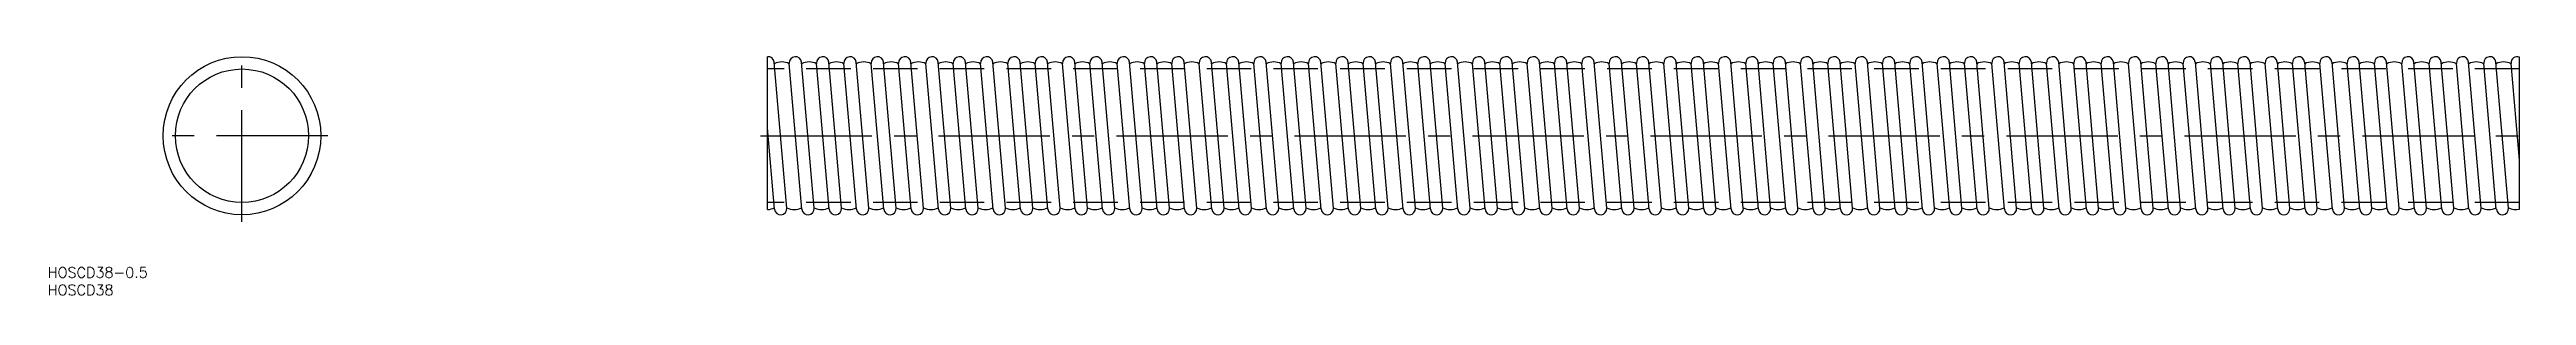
# Model space of a CAD drawing. Extents: x -55 to 652, y -45 to 24.
import ezdxf

# ---------------------------------------------------------------- set-up
doc = ezdxf.new("R2010")
doc.units = 0
doc.linetypes.add('CENTER', pattern=[50.8, 31.75, -6.35, 6.35, -6.35])
doc.linetypes.add('DASHED', pattern=[19.05, 12.7, -6.35])
doc.layers.get('0').update_dxf_attribs({"linetype": 'CONTINUOUS'})
doc.layers.add('CENTER', color=1, linetype='CENTER')
doc.styles.get("Standard").update_dxf_attribs({"font": 'txt.shx', "height": 3, "bigfont": 'bigfont.shx'})

msp = doc.modelspace()

# ---------------------------------------------------------------- linework, layer by layer
at = {"color": 7, "linetype": 'CONTINUOUS'}
for p, q in [((150, -21), (150, 22.49)), ((650, -20.9), (650, 22.38)), ((155.49, -20.6), (151.9, 20.9)), ((159.8, -20.9), (156.21, 20.6)), ((163.29, -20.6), (159.7, 20.9)), ((167.6, -20.9), (164.01, 20.6)), ((171.09, -20.6), (167.5, 20.9)), ((175.4, -20.9), (171.81, 20.6)), ((178.89, -20.6), (175.3, 20.9)), ((183.2, -20.9), (179.61, 20.6)), ((186.69, -20.6), (183.1, 20.9)), ((191, -20.9), (187.41, 20.6)), ((194.49, -20.6), (190.9, 20.9)), ((198.8, -20.9), (195.21, 20.6)), ((202.29, -20.6), (198.7, 20.9)), ((206.6, -20.9), (203.01, 20.6)), ((210.09, -20.6), (206.5, 20.9)), ((214.4, -20.9), (210.81, 20.6)), ((217.89, -20.6), (214.3, 20.9)), ((222.2, -20.9), (218.61, 20.6)), ((225.69, -20.6), (222.1, 20.9)), ((230, -20.9), (226.41, 20.6)), ((233.49, -20.6), (229.9, 20.9)), ((237.8, -20.9), (234.21, 20.6)), ((241.29, -20.6), (237.7, 20.9)), ((245.6, -20.9), (242.01, 20.6)), ((249.09, -20.6), (245.5, 20.9)), ((253.4, -20.9), (249.81, 20.6)), ((256.89, -20.6), (253.3, 20.9)), ((261.2, -20.9), (257.61, 20.6)), ((264.69, -20.6), (261.1, 20.9)), ((269, -20.9), (265.41, 20.6)), ((272.49, -20.6), (268.9, 20.9)), ((276.8, -20.9), (273.21, 20.6)), ((280.29, -20.6), (276.7, 20.9)), ((284.6, -20.9), (281.01, 20.6)), ((288.09, -20.6), (284.5, 20.9)), ((292.4, -20.9), (288.81, 20.6)), ((295.89, -20.6), (292.3, 20.9)), ((300.2, -20.9), (296.61, 20.6)), ((303.69, -20.6), (300.1, 20.9)), ((308, -20.9), (304.41, 20.6)), ((311.49, -20.6), (307.9, 20.9)), ((315.8, -20.9), (312.21, 20.6)), ((319.29, -20.6), (315.7, 20.9)), ((323.6, -20.9), (320.01, 20.6)), ((327.09, -20.6), (323.5, 20.9)), ((331.4, -20.9), (327.81, 20.6)), ((334.89, -20.6), (331.3, 20.9)), ((339.2, -20.9), (335.61, 20.6)), ((342.69, -20.6), (339.1, 20.9)), ((347, -20.9), (343.41, 20.6)), ((350.49, -20.6), (346.9, 20.9)), ((354.8, -20.9), (351.21, 20.6)), ((358.29, -20.6), (354.7, 20.9)), ((362.6, -20.9), (359.01, 20.6)), ((366.09, -20.6), (362.5, 20.9)), ((370.4, -20.9), (366.81, 20.6)), ((373.89, -20.6), (370.3, 20.9)), ((378.2, -20.9), (374.61, 20.6)), ((381.69, -20.6), (378.1, 20.9)), ((386, -20.9), (382.41, 20.6)), ((389.49, -20.6), (385.9, 20.9)), ((393.8, -20.9), (390.21, 20.6)), ((397.29, -20.6), (393.7, 20.9)), ((401.6, -20.9), (398.01, 20.6)), ((405.09, -20.6), (401.5, 20.9)), ((409.4, -20.9), (405.81, 20.6)), ((412.89, -20.6), (409.3, 20.9)), ((417.2, -20.9), (413.61, 20.6)), ((420.69, -20.6), (417.1, 20.9)), ((425, -20.9), (421.41, 20.6)), ((428.49, -20.6), (424.9, 20.9)), ((432.8, -20.9), (429.21, 20.6)), ((436.29, -20.6), (432.7, 20.9)), ((440.6, -20.9), (437.01, 20.6)), ((444.09, -20.6), (440.5, 20.9)), ((448.4, -20.9), (444.81, 20.6)), ((451.89, -20.6), (448.3, 20.9)), ((456.2, -20.9), (452.61, 20.6)), ((459.69, -20.6), (456.1, 20.9)), ((464, -20.9), (460.41, 20.6)), ((467.49, -20.6), (463.9, 20.9)), ((471.8, -20.9), (468.21, 20.6)), ((475.29, -20.6), (471.7, 20.9)), ((479.6, -20.9), (476.01, 20.6)), ((483.09, -20.6), (479.5, 20.9)), ((487.4, -20.9), (483.81, 20.6)), ((490.89, -20.6), (487.3, 20.9)), ((495.2, -20.9), (491.61, 20.6)), ((498.69, -20.6), (495.1, 20.9)), ((503, -20.9), (499.41, 20.6)), ((506.49, -20.6), (502.9, 20.9)), ((510.8, -20.9), (507.21, 20.6)), ((514.29, -20.6), (510.7, 20.9)), ((518.6, -20.9), (515.01, 20.6)), ((522.09, -20.6), (518.5, 20.9)), ((526.4, -20.9), (522.81, 20.6)), ((529.89, -20.6), (526.3, 20.9)), ((534.2, -20.9), (530.61, 20.6)), ((537.69, -20.6), (534.1, 20.9)), ((542, -20.9), (538.41, 20.6)), ((545.49, -20.6), (541.9, 20.9)), ((549.8, -20.9), (546.21, 20.6)), ((553.29, -20.6), (549.7, 20.9)), ((557.6, -20.9), (554.01, 20.6)), ((561.09, -20.6), (557.5, 20.9)), ((565.4, -20.9), (561.81, 20.6)), ((568.89, -20.6), (565.3, 20.9)), ((573.2, -20.9), (569.61, 20.6)), ((576.69, -20.6), (573.1, 20.9)), ((581, -20.9), (577.41, 20.6)), ((584.49, -20.6), (580.9, 20.9)), ((588.8, -20.9), (585.21, 20.6)), ((592.29, -20.6), (588.7, 20.9)), ((596.6, -20.9), (593.01, 20.6)), ((600.09, -20.6), (596.5, 20.9)), ((604.4, -20.9), (600.81, 20.6)), ((607.89, -20.6), (604.3, 20.9)), ((612.2, -20.9), (608.61, 20.6)), ((615.69, -20.6), (612.1, 20.9)), ((620, -20.9), (616.41, 20.6)), ((623.49, -20.6), (619.9, 20.9)), ((627.8, -20.9), (624.21, 20.6)), ((631.29, -20.6), (627.7, 20.9)), ((635.6, -20.9), (632.01, 20.6)), ((639.09, -20.6), (635.5, 20.9)), ((643.4, -20.9), (639.81, 20.6)), ((646.89, -20.6), (643.3, 20.9)), ((650, -7), (647.61, 20.6)), ((152, -20.9), (150, 2.23))]:
    msp.add_line(p, q, dxfattribs=at)
at = {"color": 3, "linetype": 'DASHED'}
for p, q in [((650, 19), (150, 19)), ((650, -19), (150, -19))]:
    msp.add_line(p, q, dxfattribs=at)
at = {"color": 7, "linetype": 'CONTINUOUS'}
for radius in [22.5, 19]:
    msp.add_circle((0, 0), radius, dxfattribs=at)
for centre, radius, start, end in [((150.15, 20.75), 1.75, 4.95326, 94.97187), ((157.95, 20.75), 1.75, 4.95326, 184.95326), ((165.75, 20.75), 1.75, 4.95326, 184.95326), ((173.55, 20.75), 1.75, 4.95326, 184.95326), ((181.35, 20.75), 1.75, 4.95326, 184.95326), ((189.15, 20.75), 1.75, 4.95326, 184.95326), ((196.95, 20.75), 1.75, 4.95326, 184.95326), ((204.75, 20.75), 1.75, 4.95326, 184.95326), ((212.55, 20.75), 1.75, 4.95326, 184.95326), ((220.35, 20.75), 1.75, 4.95326, 184.95326), ((228.15, 20.75), 1.75, 4.95326, 184.95326), ((235.95, 20.75), 1.75, 4.95326, 184.95326), ((243.75, 20.75), 1.75, 4.95326, 184.95326), ((251.55, 20.75), 1.75, 4.95326, 184.95326), ((259.35, 20.75), 1.75, 4.95326, 184.95326), ((267.15, 20.75), 1.75, 4.95326, 184.95326), ((274.95, 20.75), 1.75, 4.95326, 184.95326), ((282.75, 20.75), 1.75, 4.95326, 184.95326), ((290.55, 20.75), 1.75, 4.95326, 184.95326), ((298.35, 20.75), 1.75, 4.95326, 184.95326), ((306.15, 20.75), 1.75, 4.95326, 184.95326), ((313.95, 20.75), 1.75, 4.95326, 184.95326), ((321.75, 20.75), 1.75, 4.95326, 184.95326), ((329.55, 20.75), 1.75, 4.95326, 184.95326), ((337.35, 20.75), 1.75, 4.95326, 184.95326), ((345.15, 20.75), 1.75, 4.95326, 184.95326), ((352.95, 20.75), 1.75, 4.95326, 184.95326), ((360.75, 20.75), 1.75, 4.95326, 184.95326), ((368.55, 20.75), 1.75, 4.95326, 184.95326), ((376.35, 20.75), 1.75, 4.95326, 184.95326), ((384.15, 20.75), 1.75, 4.95326, 184.95326), ((391.95, 20.75), 1.75, 4.95326, 184.95326), ((399.75, 20.75), 1.75, 4.95326, 184.95326), ((407.55, 20.75), 1.75, 4.95326, 184.95326), ((415.35, 20.75), 1.75, 4.95326, 184.95326), ((423.15, 20.75), 1.75, 4.95326, 184.95326), ((430.95, 20.75), 1.75, 4.95326, 184.95326), ((438.75, 20.75), 1.75, 4.95326, 184.95326), ((446.55, 20.75), 1.75, 4.95326, 184.95326), ((454.35, 20.75), 1.75, 4.95326, 184.95326), ((462.15, 20.75), 1.75, 4.95326, 184.95326), ((469.95, 20.75), 1.75, 4.95326, 184.95326), ((477.75, 20.75), 1.75, 4.95326, 184.95326), ((485.55, 20.75), 1.75, 4.95326, 184.95326), ((493.35, 20.75), 1.75, 4.95326, 184.95326), ((501.15, 20.75), 1.75, 4.95326, 184.95326), ((508.95, 20.75), 1.75, 4.95326, 184.95326), ((516.75, 20.75), 1.75, 4.95326, 184.95326), ((524.55, 20.75), 1.75, 4.95326, 184.95326), ((532.35, 20.75), 1.75, 4.95326, 184.95326), ((540.15, 20.75), 1.75, 4.95326, 184.95326), ((547.95, 20.75), 1.75, 4.95326, 184.95326), ((555.75, 20.75), 1.75, 4.95326, 184.95326), ((563.55, 20.75), 1.75, 4.95326, 184.95326), ((571.35, 20.75), 1.75, 4.95326, 184.95326), ((579.15, 20.75), 1.75, 4.95326, 184.95326), ((586.95, 20.75), 1.75, 4.95326, 184.95326), ((594.75, 20.75), 1.75, 4.95326, 184.95326), ((602.55, 20.75), 1.75, 4.95326, 184.95326), ((610.35, 20.75), 1.75, 4.95326, 184.95326), ((618.15, 20.75), 1.75, 4.95326, 184.95326), ((625.95, 20.75), 1.75, 4.95326, 184.95326), ((633.75, 20.75), 1.75, 4.95326, 184.95326), ((641.55, 20.75), 1.75, 4.95326, 184.95326), ((649.35, 20.75), 1.75, 68.25501, 184.95326), ((154.07, 16.16), 4.84, 63.72902, 116.27098), ((161.87, 16.16), 4.84, 63.72902, 116.27098), ((169.67, 16.16), 4.84, 63.72902, 116.27098), ((177.47, 16.16), 4.84, 63.72902, 116.27098), ((185.27, 16.16), 4.84, 63.72902, 116.27098), ((193.07, 16.16), 4.84, 63.72902, 116.27098), ((200.87, 16.16), 4.84, 63.72902, 116.27098), ((208.67, 16.16), 4.84, 63.72902, 116.27098), ((216.47, 16.16), 4.84, 63.72902, 116.27098), ((224.27, 16.16), 4.84, 63.72902, 116.27098), ((232.07, 16.16), 4.84, 63.72902, 116.27098), ((239.87, 16.16), 4.84, 63.72902, 116.27098), ((247.67, 16.16), 4.84, 63.72902, 116.27098), ((255.47, 16.16), 4.84, 63.72902, 116.27098), ((263.27, 16.16), 4.84, 63.72902, 116.27098), ((271.07, 16.16), 4.84, 63.72902, 116.27098), ((278.87, 16.16), 4.84, 63.72902, 116.27098), ((286.67, 16.16), 4.84, 63.72902, 116.27098), ((294.47, 16.16), 4.84, 63.72902, 116.27098), ((302.27, 16.16), 4.84, 63.72902, 116.27098), ((310.07, 16.16), 4.84, 63.72902, 116.27098), ((317.87, 16.16), 4.84, 63.72902, 116.27098), ((325.67, 16.16), 4.84, 63.72902, 116.27098), ((333.47, 16.16), 4.84, 63.72902, 116.27098), ((341.27, 16.16), 4.84, 63.72902, 116.27098), ((349.07, 16.16), 4.84, 63.72902, 116.27098), ((356.87, 16.16), 4.84, 63.72902, 116.27098), ((364.67, 16.16), 4.84, 63.72902, 116.27098), ((372.47, 16.16), 4.84, 63.72902, 116.27098), ((380.27, 16.16), 4.84, 63.72902, 116.27098), ((388.07, 16.16), 4.84, 63.72902, 116.27098), ((395.87, 16.16), 4.84, 63.72902, 116.27098), ((403.67, 16.16), 4.84, 63.72902, 116.27098), ((411.47, 16.16), 4.84, 63.72902, 116.27098), ((419.27, 16.16), 4.84, 63.72902, 116.27098), ((427.07, 16.16), 4.84, 63.72902, 116.27098), ((434.87, 16.16), 4.84, 63.72902, 116.27098), ((442.67, 16.16), 4.84, 63.72902, 116.27098), ((450.47, 16.16), 4.84, 63.72902, 116.27098), ((458.27, 16.16), 4.84, 63.72902, 116.27098), ((466.07, 16.16), 4.84, 63.72902, 116.27098), ((473.87, 16.16), 4.84, 63.72902, 116.27098), ((481.67, 16.16), 4.84, 63.72902, 116.27098), ((489.47, 16.16), 4.84, 63.72902, 116.27098), ((497.27, 16.16), 4.84, 63.72902, 116.27098), ((505.07, 16.16), 4.84, 63.72902, 116.27098), ((512.87, 16.16), 4.84, 63.72902, 116.27098), ((520.67, 16.16), 4.84, 63.72902, 116.27098), ((528.47, 16.16), 4.84, 63.72902, 116.27098), ((536.27, 16.16), 4.84, 63.72902, 116.27098), ((544.07, 16.16), 4.84, 63.72902, 116.27098), ((551.87, 16.16), 4.84, 63.72902, 116.27098), ((559.67, 16.16), 4.84, 63.72902, 116.27098), ((567.47, 16.16), 4.84, 63.72902, 116.27098), ((575.27, 16.16), 4.84, 63.72902, 116.27098), ((583.07, 16.16), 4.84, 63.72902, 116.27098), ((590.87, 16.16), 4.84, 63.72902, 116.27098), ((598.67, 16.16), 4.84, 63.72902, 116.27098), ((606.47, 16.16), 4.84, 63.72902, 116.27098), ((614.27, 16.16), 4.84, 63.72902, 116.27098), ((622.07, 16.16), 4.84, 63.72902, 116.27098), ((629.87, 16.16), 4.84, 63.72902, 116.27098), ((637.67, 16.16), 4.84, 63.72902, 116.27098), ((645.47, 16.16), 4.84, 63.72902, 116.27098), ((149.83, -16.16), 4.84, 272.05123, 296.27098), ((153.75, -20.75), 1.75, 184.95326, 4.95326), ((157.63, -16.16), 4.84, 243.72902, 296.27098), ((161.55, -20.75), 1.75, 184.95326, 4.95326), ((165.43, -16.16), 4.84, 243.72902, 296.27098), ((169.35, -20.75), 1.75, 184.95326, 4.95326), ((173.23, -16.16), 4.84, 243.72902, 296.27098), ((177.15, -20.75), 1.75, 184.95326, 4.95326), ((181.03, -16.16), 4.84, 243.72902, 296.27098), ((184.95, -20.75), 1.75, 184.95326, 4.95326), ((188.83, -16.16), 4.84, 243.72902, 296.27098), ((192.75, -20.75), 1.75, 184.95326, 4.95326), ((196.63, -16.16), 4.84, 243.72902, 296.27098), ((200.55, -20.75), 1.75, 184.95326, 4.95326), ((204.43, -16.16), 4.84, 243.72902, 296.27098), ((208.35, -20.75), 1.75, 184.95326, 4.95326), ((212.23, -16.16), 4.84, 243.72902, 296.27098), ((216.15, -20.75), 1.75, 184.95326, 4.95326), ((220.03, -16.16), 4.84, 243.72902, 296.27098), ((223.95, -20.75), 1.75, 184.95326, 4.95326), ((227.83, -16.16), 4.84, 243.72902, 296.27098), ((231.75, -20.75), 1.75, 184.95326, 4.95326), ((235.63, -16.16), 4.84, 243.72902, 296.27098), ((239.55, -20.75), 1.75, 184.95326, 4.95326), ((243.43, -16.16), 4.84, 243.72902, 296.27098), ((247.35, -20.75), 1.75, 184.95326, 4.95326), ((251.23, -16.16), 4.84, 243.72902, 296.27098), ((255.15, -20.75), 1.75, 184.95326, 4.95326), ((259.03, -16.16), 4.84, 243.72902, 296.27098), ((262.95, -20.75), 1.75, 184.95326, 4.95326), ((266.83, -16.16), 4.84, 243.72902, 296.27098), ((270.75, -20.75), 1.75, 184.95326, 4.95326), ((274.63, -16.16), 4.84, 243.72902, 296.27098), ((278.55, -20.75), 1.75, 184.95326, 4.95326), ((282.43, -16.16), 4.84, 243.72902, 296.27098), ((286.35, -20.75), 1.75, 184.95326, 4.95326), ((290.23, -16.16), 4.84, 243.72902, 296.27098), ((294.15, -20.75), 1.75, 184.95326, 4.95326), ((298.03, -16.16), 4.84, 243.72902, 296.27098), ((301.95, -20.75), 1.75, 184.95326, 4.95326), ((305.83, -16.16), 4.84, 243.72902, 296.27098), ((309.75, -20.75), 1.75, 184.95326, 4.95326), ((313.63, -16.16), 4.84, 243.72902, 296.27098), ((317.55, -20.75), 1.75, 184.95326, 4.95326), ((321.43, -16.16), 4.84, 243.72902, 296.27098), ((325.35, -20.75), 1.75, 184.95326, 4.95326), ((329.23, -16.16), 4.84, 243.72902, 296.27098), ((333.15, -20.75), 1.75, 184.95326, 4.95326), ((337.03, -16.16), 4.84, 243.72902, 296.27098), ((340.95, -20.75), 1.75, 184.95326, 4.95326), ((344.83, -16.16), 4.84, 243.72902, 296.27098), ((348.75, -20.75), 1.75, 184.95326, 4.95326), ((352.63, -16.16), 4.84, 243.72902, 296.27098), ((356.55, -20.75), 1.75, 184.95326, 4.95326), ((360.43, -16.16), 4.84, 243.72902, 296.27098), ((364.35, -20.75), 1.75, 184.95326, 4.95326), ((368.23, -16.16), 4.84, 243.72902, 296.27098), ((372.15, -20.75), 1.75, 184.95326, 4.95326), ((376.03, -16.16), 4.84, 243.72902, 296.27098), ((379.95, -20.75), 1.75, 184.95326, 4.95326), ((383.83, -16.16), 4.84, 243.72902, 296.27098), ((387.75, -20.75), 1.75, 184.95326, 4.95326), ((391.63, -16.16), 4.84, 243.72902, 296.27098), ((395.55, -20.75), 1.75, 184.95326, 4.95326), ((399.43, -16.16), 4.84, 243.72902, 296.27098), ((403.35, -20.75), 1.75, 184.95326, 4.95326), ((407.23, -16.16), 4.84, 243.72902, 296.27098), ((411.15, -20.75), 1.75, 184.95326, 4.95326), ((415.03, -16.16), 4.84, 243.72902, 296.27098), ((418.95, -20.75), 1.75, 184.95326, 4.95326), ((422.83, -16.16), 4.84, 243.72902, 296.27098), ((426.75, -20.75), 1.75, 184.95326, 4.95326), ((430.63, -16.16), 4.84, 243.72902, 296.27098), ((434.55, -20.75), 1.75, 184.95326, 4.95326), ((438.43, -16.16), 4.84, 243.72902, 296.27098), ((442.35, -20.75), 1.75, 184.95326, 4.95326), ((446.23, -16.16), 4.84, 243.72902, 296.27098), ((450.15, -20.75), 1.75, 184.95326, 4.95326), ((454.03, -16.16), 4.84, 243.72902, 296.27098), ((457.95, -20.75), 1.75, 184.95326, 4.95326), ((461.83, -16.16), 4.84, 243.72902, 296.27098), ((465.75, -20.75), 1.75, 184.95326, 4.95326), ((469.63, -16.16), 4.84, 243.72902, 296.27098), ((473.55, -20.75), 1.75, 184.95326, 4.95326), ((477.43, -16.16), 4.84, 243.72902, 296.27098), ((481.35, -20.75), 1.75, 184.95326, 4.95326), ((485.23, -16.16), 4.84, 243.72902, 296.27098), ((489.15, -20.75), 1.75, 184.95326, 4.95326), ((493.03, -16.16), 4.84, 243.72902, 296.27098), ((496.95, -20.75), 1.75, 184.95326, 4.95326), ((500.83, -16.16), 4.84, 243.72902, 296.27098), ((504.75, -20.75), 1.75, 184.95326, 4.95326), ((508.63, -16.16), 4.84, 243.72902, 296.27098), ((512.55, -20.75), 1.75, 184.95326, 4.95326), ((516.43, -16.16), 4.84, 243.72902, 296.27098), ((520.35, -20.75), 1.75, 184.95326, 4.95326), ((524.23, -16.16), 4.84, 243.72902, 296.27098), ((528.15, -20.75), 1.75, 184.95326, 4.95326), ((532.03, -16.16), 4.84, 243.72902, 296.27098), ((535.95, -20.75), 1.75, 184.95326, 4.95326), ((539.83, -16.16), 4.84, 243.72902, 296.27098), ((543.75, -20.75), 1.75, 184.95326, 4.95326), ((547.63, -16.16), 4.84, 243.72902, 296.27098), ((551.55, -20.75), 1.75, 184.95326, 4.95326), ((555.43, -16.16), 4.84, 243.72902, 296.27098), ((559.35, -20.75), 1.75, 184.95326, 4.95326), ((563.23, -16.16), 4.84, 243.72902, 296.27098), ((567.15, -20.75), 1.75, 184.95326, 4.95326), ((571.03, -16.16), 4.84, 243.72902, 296.27098), ((574.95, -20.75), 1.75, 184.95326, 4.95326), ((578.83, -16.16), 4.84, 243.72902, 296.27098), ((582.75, -20.75), 1.75, 184.95326, 4.95326), ((586.63, -16.16), 4.84, 243.72902, 296.27098), ((590.55, -20.75), 1.75, 184.95326, 4.95326), ((594.43, -16.16), 4.84, 243.72902, 296.27098), ((598.35, -20.75), 1.75, 184.95326, 4.95326), ((602.23, -16.16), 4.84, 243.72902, 296.27098), ((606.15, -20.75), 1.75, 184.95326, 4.95326), ((610.03, -16.16), 4.84, 243.72902, 296.27098), ((613.95, -20.75), 1.75, 184.95326, 4.95326), ((617.83, -16.16), 4.84, 243.72902, 296.27098), ((621.75, -20.75), 1.75, 184.95326, 4.95326), ((625.63, -16.16), 4.84, 243.72902, 296.27098), ((629.55, -20.75), 1.75, 184.95326, 4.95326), ((633.43, -16.16), 4.84, 243.72902, 296.27098), ((637.35, -20.75), 1.75, 184.95326, 4.95326), ((641.23, -16.16), 4.84, 243.72902, 296.27098), ((645.15, -20.75), 1.75, 184.95326, 4.95326), ((649.03, -16.16), 4.84, 243.72902, 281.59496)]:
    msp.add_arc(centre, radius, start, end, dxfattribs=at)
at = {"layer": 'CENTER', "color": 1, "linetype": 'CENTER'}
for p, q in [((0, -24.5), (0, 24.5)), ((24.5, 0), (-24.5, 0)), ((148, 0), (652, 0))]:
    msp.add_line(p, q, dxfattribs=at)

# ---------------------------------------------------------------- texts
at = {"color": 7, "linetype": 'CONTINUOUS'}
for s, p in [('HOSCD38-0.5', (-55.44, -40.43)), ('HOSCD38', (-55.44, -45.43))]:
    msp.add_text(s, height=3, dxfattribs=at).set_placement(p)

doc.saveas('drawing.dxf')
